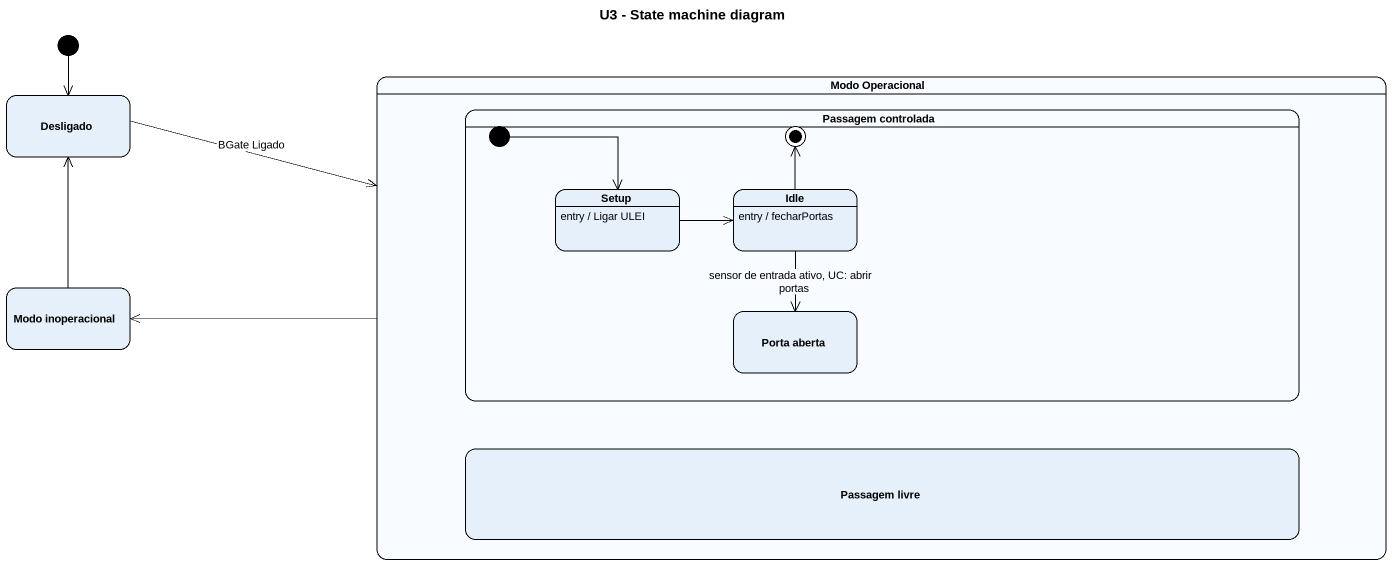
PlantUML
@startuml
title U3 - State machine diagram
hide empty description
state "Modo Operacional" as Modo_Operacional {
  state "Passagem controlada" as Passagem_controlada {
    state Setup
    Setup : entry / Ligar ULEI
    state Idle
    Idle : entry / fecharPortas
    state "Porta aberta" as Porta_aberta
    [*] --> Setup
    Idle -up-> [*]
  }
  state "Passagem livre" as Passagem_livre
}
state Desligado
state "Modo inoperacional" as Modo_inoperacional
[*] --> Desligado
Modo_Operacional -left-> Modo_inoperacional
Desligado -right-> Modo_Operacional : BGate Ligado
Setup -right-> Idle
Idle --> Porta_aberta : sensor de entrada ativo, UC: abrir portas
Modo_inoperacional -up-> Desligado
@enduml
